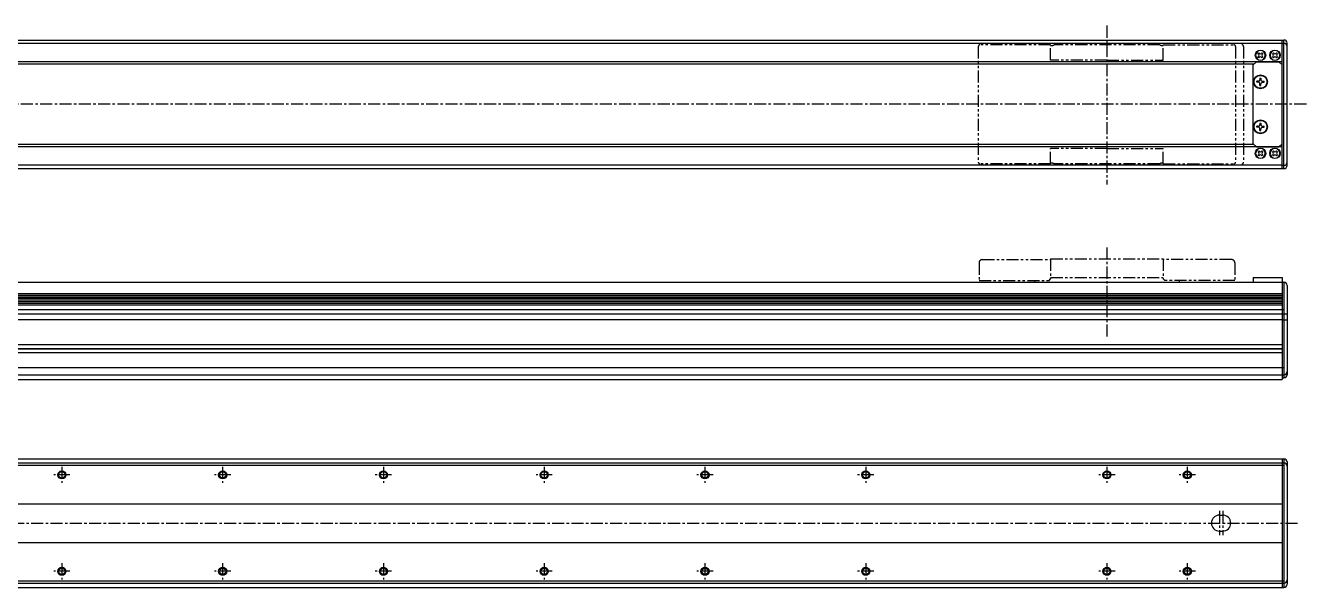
# Model space of a CAD drawing. Extents: x -644 to 949, y 138 to 558.
# Drawn here: x 153 to 949, y 208 to 558 of the extents above; entities that cross this region are included whole.
import ezdxf

# ---------------------------------------------------------------- set-up
doc = ezdxf.new("R2010")
doc.units = 0
for name, pattern in [('CENTER', [12, 7.5, -1.5, 1.5, -1.5]), ('CONTINOUS', [0]), ('PHANTOM', [15, 7.5, -1.5, 1.5, -1.5, 1.5, -1.5])]:
    doc.linetypes.add(name, pattern=pattern)
doc.layers.get('0').update_dxf_attribs({"linetype": 'CONTINUOUS'})
doc.layers.add('CENTER', color=1, linetype='CENTER')

msp = doc.modelspace()

# ---------------------------------------------------------------- linework, layer by layer
at = {"color": 7, "linetype": 'CONTINOUS'}
for p, q in [((-470.77, 548.73), (935.23, 548.73)), ((934.23, 546.66), (-163.62, 546.66)), ((934.23, 468.73), (934.23, 548.73)), ((934.23, 546.66), (935.23, 546.66)), ((935.23, 468.73), (935.23, 548.73)), ((937.23, 470.73), (937.23, 546.73)), ((934.23, 535.23), (-144.77, 535.23)), ((916.73, 533.73), (-144.77, 533.73)), ((916.23, 533.23), (918.23, 535.23)), ((918.23, 535.23), (932.23, 535.23)), ((919.19, 540.17), (919.79, 540.77)), ((919.6, 539.76), (919.19, 540.17)), ((919.19, 538.29), (919.6, 538.71)), ((919.79, 537.69), (919.19, 538.29)), ((919.79, 540.77), (920.2, 540.36)), ((920.2, 538.11), (919.79, 537.69)), ((921.25, 540.36), (921.66, 540.77)), ((921.66, 537.69), (921.25, 538.11)), ((921.66, 540.77), (922.27, 540.17)), ((922.27, 538.29), (921.66, 537.69)), ((922.27, 540.17), (921.85, 539.76)), ((921.85, 538.71), (922.27, 538.29)), ((928.19, 540.17), (928.79, 540.77)), ((928.6, 539.76), (928.19, 540.17)), ((928.19, 538.29), (928.6, 538.71)), ((928.79, 537.69), (928.19, 538.29)), ((928.79, 540.77), (929.2, 540.36)), ((929.2, 538.11), (928.79, 537.69)), ((930.25, 540.36), (930.66, 540.77)), ((930.66, 537.69), (930.25, 538.11)), ((930.66, 540.77), (931.27, 540.17)), ((931.27, 538.29), (930.66, 537.69)), ((931.27, 540.17), (930.85, 539.76)), ((930.85, 538.71), (931.27, 538.29)), ((934.23, 533.23), (932.23, 535.23)), ((916.23, 484.23), (916.23, 533.23)), ((934.23, 484.23), (934.23, 533.23)), ((918.53, 522.42), (918.53, 523.05)), ((919.47, 523.05), (918.53, 523.05)), ((919.47, 522.42), (918.53, 522.42)), ((920.41, 524.93), (920.41, 523.99)), ((920.41, 524.93), (921.04, 524.93)), ((920.41, 520.53), (920.41, 521.48)), ((920.41, 520.53), (921.04, 520.53)), ((921.04, 524.93), (921.04, 523.99)), ((921.04, 520.53), (921.04, 521.48)), ((921.98, 523.05), (922.93, 523.05)), ((921.98, 522.42), (922.93, 522.42)), ((922.93, 522.42), (922.93, 523.05)), ((918.53, 494.42), (918.53, 495.05)), ((919.47, 495.05), (918.53, 495.05)), ((919.47, 494.42), (918.53, 494.42)), ((920.41, 496.93), (920.41, 495.99)), ((920.41, 496.93), (921.04, 496.93)), ((921.04, 496.93), (921.04, 495.99)), ((921.98, 495.05), (922.93, 495.05)), ((921.98, 494.42), (922.93, 494.42)), ((922.93, 494.42), (922.93, 495.05)), ((920.41, 492.53), (920.41, 493.48)), ((920.41, 492.53), (921.04, 492.53)), ((921.04, 492.53), (921.04, 493.48)), ((916.73, 483.73), (-144.77, 483.73)), ((934.23, 482.23), (-144.77, 482.23)), ((918.23, 482.23), (916.23, 484.23)), ((918.23, 482.23), (932.23, 482.23)), ((919.79, 479.77), (919.19, 479.17)), ((919.19, 479.17), (919.6, 478.76)), ((920.2, 479.36), (919.79, 479.77)), ((921.66, 479.77), (921.25, 479.36)), ((922.27, 479.17), (921.66, 479.77)), ((921.85, 478.76), (922.27, 479.17)), ((928.79, 479.77), (928.19, 479.17)), ((928.19, 479.17), (928.6, 478.76)), ((929.2, 479.36), (928.79, 479.77)), ((930.66, 479.77), (930.25, 479.36)), ((931.27, 479.17), (930.66, 479.77)), ((930.85, 478.76), (931.27, 479.17)), ((932.23, 482.23), (934.23, 484.23)), ((934.23, 470.8), (-163.62, 470.8)), ((919.6, 477.71), (919.19, 477.29)), ((919.19, 477.29), (919.79, 476.69)), ((919.79, 476.69), (920.2, 477.11)), ((921.25, 477.11), (921.66, 476.69)), ((921.66, 476.69), (922.27, 477.29)), ((922.27, 477.29), (921.85, 477.71)), ((928.6, 477.71), (928.19, 477.29)), ((928.19, 477.29), (928.79, 476.69)), ((928.79, 476.69), (929.2, 477.11)), ((930.25, 477.11), (930.66, 476.69)), ((930.66, 476.69), (931.27, 477.29)), ((931.27, 477.29), (930.85, 477.71)), ((934.23, 470.8), (935.23, 470.8)), ((-470.77, 468.73), (935.23, 468.73)), ((916.23, 400.96), (934.23, 400.96)), ((916.23, 400.96), (916.23, 398.06)), ((934.23, 400.96), (934.23, 398.06)), ((-470.77, 398.06), (935.23, 398.06)), ((-469.77, 391.04), (934.23, 391.04)), ((934.23, 398.06), (934.23, 337.56)), ((935.23, 398.06), (935.23, 338.56)), ((937.23, 396.06), (937.23, 340.56)), ((-469.77, 390.05), (934.23, 390.05)), ((-469.77, 389.06), (934.23, 389.06)), ((-469.77, 388.06), (934.23, 388.06)), ((-469.77, 387.07), (934.23, 387.07)), ((-469.77, 386.08), (934.23, 386.08)), ((-469.77, 385.09), (934.23, 385.09)), ((-469.77, 384.09), (934.23, 384.09)), ((-470.77, 381.18), (935.23, 381.18)), ((-469.77, 378.31), (934.23, 378.31)), ((-469.77, 374.81), (934.23, 374.81)), ((934.23, 378.46), (937.23, 378.46)), ((934.23, 374.66), (937.23, 374.66)), ((-472.77, 359.4), (934.23, 359.4)), ((-472.77, 354.33), (934.23, 354.33)), ((-469.77, 356.86), (934.23, 356.86)), ((-469.77, 356.56), (934.23, 356.56)), ((-470.77, 345.06), (935.23, 345.06)), ((-470.77, 340.56), (935.23, 340.56)), ((-469.77, 337.56), (934.23, 337.56)), ((934.23, 338.56), (935.23, 338.56)), ((-470.77, 288.25), (935.23, 288.25)), ((934.23, 288.25), (934.23, 208.25)), ((935.23, 288.25), (935.23, 208.25)), ((-470.77, 285.65), (935.23, 285.65)), ((-470.77, 284.25), (935.23, 284.25)), ((937.23, 286.25), (937.23, 210.25)), ((-469.77, 260.25), (934.23, 260.25)), ((895.23, 253.25), (897.23, 253.25)), ((895.23, 243.25), (897.23, 243.25)), ((-469.77, 236.25), (934.23, 236.25)), ((-470.77, 212.25), (935.23, 212.25)), ((-470.77, 210.85), (935.23, 210.85)), ((-470.77, 208.25), (935.23, 208.25))]:
    msp.add_line(p, q, dxfattribs=at)
at = {"color": 3, "linetype": 'PHANTOM'}
for p, q in [((745.23, 544.73), (745.23, 472.73)), ((790.23, 545.73), (746.23, 545.73)), ((790.23, 536.23), (790.23, 545.73)), ((858.05, 545.73), (792.41, 545.73)), ((860.23, 545.73), (904.23, 545.73)), ((860.23, 536.23), (860.23, 545.73)), ((905.23, 544.73), (905.23, 472.73)), ((910.23, 544.73), (910.23, 472.73)), ((825.23, 536.23), (790.23, 536.23)), ((825.23, 536.23), (860.23, 536.23)), ((825.23, 481.23), (790.23, 481.23)), ((790.23, 471.73), (790.23, 481.23)), ((825.23, 481.23), (860.23, 481.23)), ((860.23, 471.73), (860.23, 481.23)), ((790.23, 471.73), (746.23, 471.73)), ((858.05, 471.73), (792.41, 471.73)), ((860.23, 471.73), (904.23, 471.73)), ((745.73, 410.16), (745.73, 399.16)), ((747.73, 412.16), (790.23, 412.16)), ((790.23, 412.56), (860.23, 412.56)), ((790.23, 412.56), (790.23, 400.16)), ((860.23, 412.56), (860.23, 400.16)), ((902.73, 412.16), (860.23, 412.16)), ((904.73, 410.16), (904.73, 399.16)), ((745.73, 399.16), (789.23, 399.16)), ((780.23, 399.16), (780.23, 398.06)), ((789.23, 399.16), (790.23, 400.16)), ((790.23, 401.09), (860.23, 401.09)), ((861.23, 399.16), (860.23, 400.16)), ((904.73, 399.16), (861.23, 399.16)), ((870.23, 399.16), (870.23, 398.06))]:
    msp.add_line(p, q, dxfattribs=at)
at = {"color": 7, "linetype": 'CONTINOUS'}
for centre, radius in [((920.73, 539.23), 3.25), ((929.73, 539.23), 3.25), ((920.73, 522.73), 4.3), ((920.73, 522.73), 4), ((920.73, 494.73), 4.3), ((920.73, 494.73), 4), ((920.73, 478.23), 3.25), ((929.73, 478.23), 3.25), ((175.23, 278.25), 2.5), ((175.23, 278.25), 2), ((275.23, 278.25), 2.5), ((275.23, 278.25), 2), ((375.23, 278.25), 2.5), ((375.23, 278.25), 2), ((475.23, 278.25), 2.5), ((475.23, 278.25), 2), ((575.23, 278.25), 2.5), ((575.23, 278.25), 2), ((675.23, 278.25), 2.5), ((675.23, 278.25), 2), ((825.23, 278.25), 2.5), ((825.23, 278.25), 2), ((875.23, 278.25), 2.5), ((875.23, 278.25), 2), ((175.23, 218.25), 2.5), ((175.23, 218.25), 2), ((275.23, 218.25), 2.5), ((275.23, 218.25), 2), ((375.23, 218.25), 2.5), ((375.23, 218.25), 2), ((475.23, 218.25), 2.5), ((475.23, 218.25), 2), ((575.23, 218.25), 2.5), ((575.23, 218.25), 2), ((675.23, 218.25), 2.5), ((675.23, 218.25), 2), ((825.23, 218.25), 2.5), ((825.23, 218.25), 2), ((875.23, 218.25), 2.5), ((875.23, 218.25), 2)]:
    msp.add_circle(centre, radius, dxfattribs=at)
at = {"color": 3, "linetype": 'PHANTOM'}
for centre, radius, start, end in [((746.23, 544.73), 1, 90, 180), ((790.23, 550.23), 5, 270, 295.84193), ((860.23, 550.23), 5, 244.15807, 270), ((904.23, 544.73), 1, 0, 90), ((909.23, 544.73), 1, 0, 90), ((746.23, 472.73), 1, 180, 270), ((790.23, 467.23), 5, 64.15807, 90), ((860.23, 467.23), 5, 90, 115.84193), ((904.23, 472.73), 1, 270, 0), ((909.23, 472.73), 1, 270, 0), ((747.73, 410.16), 2, 90, 180), ((902.73, 410.16), 2, 0, 90)]:
    msp.add_arc(centre, radius, start, end, dxfattribs=at)
at = {"color": 7, "linetype": 'CONTINOUS'}
for centre, radius, start, end in [((920.73, 539.23), 3, 0.00029, 0), ((929.73, 539.23), 3, 0.00029, 0), ((935.23, 546.73), 2, 0, 90), ((935.23, 544.66), 2, 0, 90), ((919.08, 539.23), 0.742, 315, 44.99994), ((920.73, 540.88), 0.742, 225, 314.99996), ((920.73, 537.58), 0.742, 44.99997, 134.99995), ((922.38, 539.23), 0.742, 134.99996, 224.99995), ((928.08, 539.23), 0.742, 315, 44.99994), ((929.73, 540.88), 0.742, 225, 314.99996), ((929.73, 537.58), 0.742, 44.99997, 134.99995), ((931.38, 539.23), 0.742, 134.99996, 224.99995), ((919.47, 523.99), 0.94, 269.99996, 0), ((919.47, 521.48), 0.94, 0.00003, 90.00006), ((921.98, 523.99), 0.94, 179.99998, 270.00002), ((921.98, 521.48), 0.94, 90.00001, 180.00005), ((919.47, 495.99), 0.94, 269.99996, 0), ((919.47, 493.48), 0.94, 0.00003, 90.00006), ((921.98, 495.99), 0.94, 179.99998, 270.00002), ((921.98, 493.48), 0.94, 90.00001, 180.00005), ((920.73, 478.23), 3, 0, 359.99971), ((919.08, 478.23), 0.742, 315.00006, 45), ((920.73, 479.88), 0.742, 225.00005, 315.00003), ((922.38, 478.23), 0.742, 135.00005, 225.00004), ((929.73, 478.23), 3, 0, 359.99971), ((928.08, 478.23), 0.742, 315.00006, 45), ((929.73, 479.88), 0.742, 225.00005, 315.00003), ((931.38, 478.23), 0.742, 135.00005, 225.00004), ((920.73, 476.58), 0.742, 45.00004, 135), ((929.73, 476.58), 0.742, 45.00004, 135), ((935.23, 472.8), 2, 270, 0), ((935.23, 470.73), 2, 270, 0), ((935.23, 396.06), 2, 0, 90), ((935.23, 342.56), 2, 270, 0), ((935.23, 340.56), 2, 270, 0), ((935.23, 286.25), 2, 0, 90), ((935.23, 283.65), 2, 0, 90), ((895.23, 248.25), 5, 90, 270), ((897.23, 248.25), 5, 270, 90), ((935.23, 212.85), 2, 270, 0), ((935.23, 210.25), 2, 270, 0)]:
    msp.add_arc(centre, radius, start, end, dxfattribs=at)
at = {"layer": 'CENTER', "color": 1, "linetype": 'CENTER'}
for p, q in [((825.23, 557.68), (825.23, 458.91)), ((949.28, 508.73), (-509.96, 508.73)), ((825.23, 419.76), (825.23, 363.18)), ((175.23, 283.29), (175.23, 273.21)), ((275.23, 283.29), (275.23, 273.21)), ((375.23, 283.29), (375.23, 273.21)), ((475.23, 283.29), (475.23, 273.21)), ((575.23, 283.29), (575.23, 273.21)), ((675.23, 283.29), (675.23, 273.21)), ((825.23, 283.29), (825.23, 273.21)), ((875.23, 283.29), (875.23, 273.21)), ((180.27, 278.25), (170.19, 278.25)), ((280.27, 278.25), (270.19, 278.25)), ((380.27, 278.25), (370.19, 278.25)), ((480.27, 278.25), (470.19, 278.25)), ((580.27, 278.25), (570.19, 278.25)), ((680.27, 278.25), (670.19, 278.25)), ((830.27, 278.25), (820.19, 278.25)), ((880.27, 278.25), (870.19, 278.25)), ((895.23, 255.79), (895.23, 240.71)), ((897.23, 255.79), (897.23, 240.71)), ((-515.8, 248.25), (945.16, 248.25)), ((175.23, 223.29), (175.23, 213.21)), ((275.23, 223.29), (275.23, 213.21)), ((375.23, 223.29), (375.23, 213.21)), ((475.23, 223.29), (475.23, 213.21)), ((575.23, 223.29), (575.23, 213.21)), ((675.23, 223.29), (675.23, 213.21)), ((825.23, 223.29), (825.23, 213.21)), ((875.23, 223.29), (875.23, 213.21)), ((180.27, 218.25), (170.19, 218.25)), ((280.27, 218.25), (270.19, 218.25)), ((380.27, 218.25), (370.19, 218.25)), ((480.27, 218.25), (470.19, 218.25)), ((580.27, 218.25), (570.19, 218.25)), ((680.27, 218.25), (670.19, 218.25)), ((830.27, 218.25), (820.19, 218.25)), ((880.27, 218.25), (870.19, 218.25))]:
    msp.add_line(p, q, dxfattribs=at)

doc.saveas('drawing.dxf')
